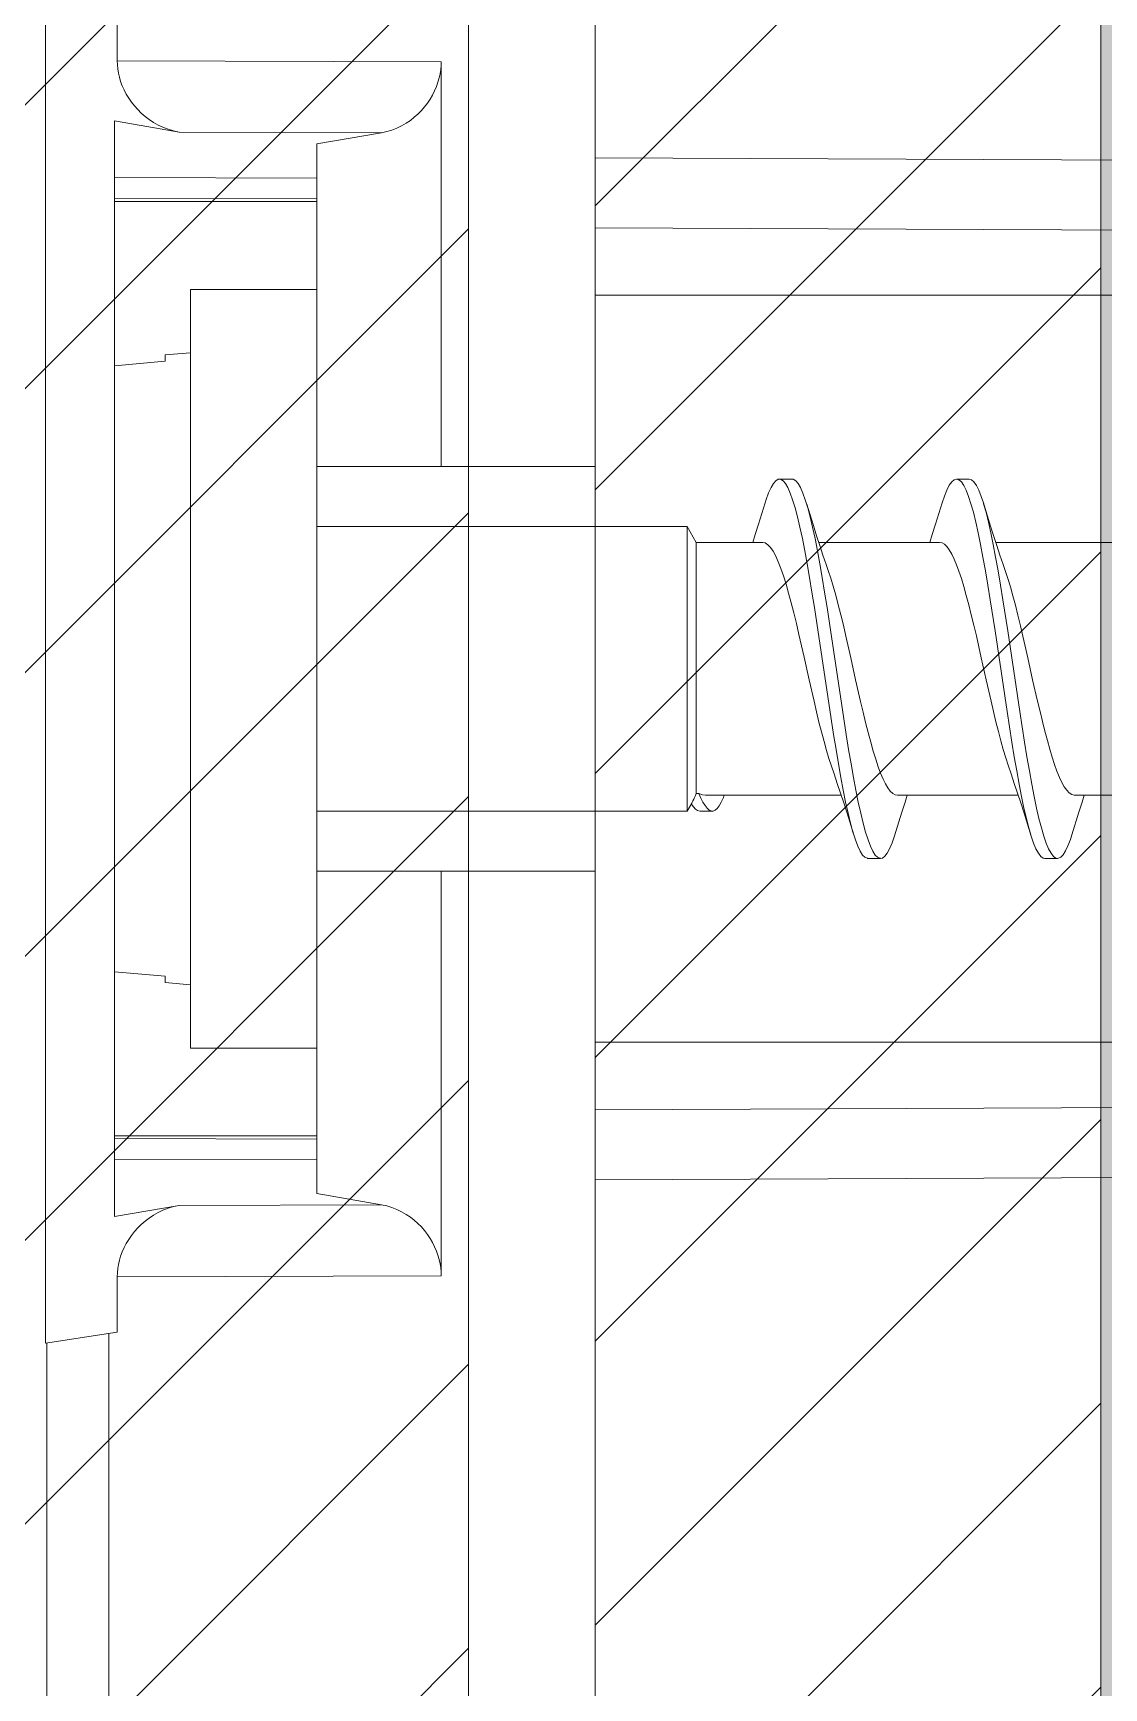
# Model space of a CAD drawing. Header units: millimetres. Extents: x -853320 to 19484, y -510814 to 9708.
# Drawn here: x 4832.42 to 4840.89, y 7565.75 to 7578.84 of the extents above; entities that cross this region are included whole.
import ezdxf

# ---------------------------------------------------------------- set-up
doc = ezdxf.new("R2010")
doc.units = ezdxf.units.MM
for name, color, linetype, lineweight in [('F_DIBOND_soffitto_cassone', 7, 'Continuous', 5), ('F_ELETTRICO', 22, 'Continuous', 5), ('F_MINERAL WALL', 6, 'Continuous', 5), ('F_PARETE_nuove', 5, 'Continuous', 5), ('F_TUBOLARE sez.40x40', 7, 'Continuous', 5)]:
    doc.layers.add(name, color=color, linetype=linetype, lineweight=lineweight)

# ---------------------------------------------------------------- blocks, each defined once
blk = doc.blocks.new('SCATOLA INCASSO_1 P_sezione e pianta')
at = {"layer": 'F_ELETTRICO'}
for p, q in [((55433.017, -13689.463), (55433.017, -13678.793)), ((55433.585, -13679.318), (55433.585, -13678.881)), ((55436.147, -13679.326), (55433.585, -13679.318)), ((55436.147, -13679.326), (55436.147, -13682.528)), ((55433.564, -13688.461), (55433.564, -13679.795)), ((55434.074, -13679.883), (55433.564, -13679.795)), ((55435.674, -13679.888), (55434.074, -13679.883)), ((55435.164, -13679.977), (55435.674, -13679.888)), ((55435.164, -13688.279), (55435.164, -13679.977)), ((55437.364, -13682.528), (55437.364, -13680.087)), ((55461.486, -13680.195), (55437.364, -13680.087)), ((55433.564, -13680.243), (55435.164, -13680.248)), ((55433.564, -13680.412), (55435.164, -13680.407)), ((55435.164, -13680.433), (55433.564, -13680.433)), ((55461.477, -13680.747), (55437.364, -13680.639)), ((55434.164, -13687.128), (55434.164, -13681.128)), ((55434.164, -13681.128), (55435.164, -13681.128)), ((55462.472, -13681.173), (55437.364, -13681.173)), ((55433.964, -13681.696), (55433.564, -13681.732)), ((55433.964, -13681.645), (55434.164, -13681.628)), ((55433.964, -13681.645), (55433.964, -13681.696)), ((55437.364, -13682.528), (55435.164, -13682.528)), ((55437.364, -13683.003), (55437.364, -13682.528)), ((55438.921, -13682.628), (55438.821, -13682.628)), ((55440.321, -13682.628), (55440.221, -13682.628)), ((55438.907, -13682.738), (55438.926, -13682.791)), ((55440.298, -13682.716), (55440.317, -13682.764)), ((55440.489, -13682.992), (55440.434, -13682.816)), ((55435.164, -13683.003), (55438.092, -13683.003)), ((55438.092, -13685.253), (55438.092, -13683.003)), ((55438.092, -13683.003), (55438.164, -13683.128)), ((55438.164, -13683.128), (55438.164, -13685.115)), ((55438.164, -13683.128), (55438.687, -13683.128)), ((55439.132, -13683.128), (55440.087, -13683.128)), ((55440.532, -13683.128), (55441.487, -13683.128)), ((55439.098, -13683.642), (55439.136, -13683.89)), ((55439.198, -13683.642), (55439.236, -13683.89)), ((55440.488, -13683.583), (55440.527, -13683.829)), ((55440.588, -13683.583), (55440.627, -13683.829)), ((55440.527, -13683.829), (55440.622, -13684.465)), ((55440.627, -13683.829), (55440.722, -13684.465)), ((55438.976, -13683.856), (55439.017, -13684.036)), ((55439.136, -13683.89), (55439.212, -13684.401)), ((55439.236, -13683.89), (55439.312, -13684.401)), ((55440.786, -13684.042), (55440.747, -13683.871)), ((55439.463, -13684.386), (55439.424, -13684.214)), ((55440.457, -13684.214), (55440.495, -13684.384)), ((55439.212, -13684.401), (55439.25, -13684.648)), ((55439.312, -13684.401), (55439.35, -13684.648)), ((55440.622, -13684.465), (55440.66, -13684.709)), ((55440.722, -13684.465), (55440.76, -13684.709)), ((55438.185, -13685.115), (55438.164, -13685.115)), ((55438.185, -13685.115), (55438.201, -13685.151)), ((55438.238, -13685.128), (55439.31, -13685.128)), ((55439.755, -13685.128), (55440.71, -13685.128)), ((55441.155, -13685.128), (55442.11, -13685.128)), ((55435.164, -13685.253), (55438.092, -13685.253)), ((55437.364, -13685.728), (55437.364, -13685.253)), ((55438.092, -13685.253), (55438.128, -13685.19)), ((55438.124, -13685.196), (55438.141, -13685.22)), ((55438.141, -13685.22), (55438.158, -13685.238)), ((55438.158, -13685.238), (55438.174, -13685.25)), ((55438.174, -13685.25), (55438.192, -13685.254)), ((55438.192, -13685.254), (55438.292, -13685.254)), ((55439.356, -13685.27), (55439.409, -13685.44)), ((55440.756, -13685.27), (55440.812, -13685.452)), ((55439.522, -13685.48), (55439.541, -13685.531)), ((55440.912, -13685.452), (55440.931, -13685.507)), ((55439.521, -13685.628), (55439.621, -13685.628)), ((55440.921, -13685.628), (55441.021, -13685.628)), ((55437.364, -13685.728), (55435.164, -13685.728)), ((55436.147, -13685.728), (55436.147, -13688.93)), ((55437.364, -13688.169), (55437.364, -13685.728)), ((55433.564, -13686.524), (55433.964, -13686.559)), ((55433.964, -13686.559), (55433.964, -13686.61)), ((55433.964, -13686.61), (55434.164, -13686.628)), ((55468.094, -13687.082), (55437.364, -13687.082)), ((55434.164, -13687.128), (55435.164, -13687.128)), ((55437.364, -13687.617), (55468.094, -13687.489)), ((55435.164, -13687.822), (55433.564, -13687.822)), ((55433.564, -13687.844), (55435.164, -13687.849)), ((55433.564, -13688.012), (55435.164, -13688.008)), ((55437.364, -13688.169), (55468.094, -13688.041)), ((55435.674, -13688.367), (55435.164, -13688.279)), ((55433.564, -13688.461), (55434.074, -13688.372)), ((55434.074, -13688.372), (55435.674, -13688.367)), ((55433.585, -13688.937), (55436.147, -13688.93)), ((55433.585, -13689.374), (55433.585, -13688.937)), ((55433.585, -13689.374), (55433.017, -13689.463)), ((55433.029, -13706.789), (55433.029, -13689.463)), ((55433.518, -13706.503), (55433.518, -13689.385))]:
    blk.add_line(p, q, dxfattribs=at)
for points in [[(55434.074, -13679.883), (55434.03, -13679.873), (55433.987, -13679.86), (55433.946, -13679.845), (55433.908, -13679.827), (55433.871, -13679.806), (55433.837, -13679.783), (55433.805, -13679.759), (55433.775, -13679.733), (55433.747, -13679.705), (55433.721, -13679.676), (55433.697, -13679.646), (55433.676, -13679.615), (55433.656, -13679.583), (55433.639, -13679.55), (55433.625, -13679.516), (55433.612, -13679.483), (55433.602, -13679.449), (55433.595, -13679.416), (55433.589, -13679.383), (55433.586, -13679.351), (55433.585, -13679.318)], [(55436.147, -13679.326), (55436.146, -13679.357), (55436.143, -13679.389), (55436.138, -13679.421), (55436.131, -13679.455), (55436.121, -13679.489), (55436.109, -13679.522), (55436.095, -13679.556), (55436.078, -13679.59), (55436.059, -13679.622), (55436.038, -13679.653), (55436.015, -13679.683), (55435.99, -13679.712), (55435.963, -13679.74), (55435.934, -13679.766), (55435.903, -13679.79), (55435.869, -13679.813), (55435.833, -13679.834), (55435.796, -13679.852), (55435.757, -13679.867), (55435.716, -13679.879), (55435.674, -13679.888)], [(55438.709, -13682.816), (55438.717, -13682.79), (55438.736, -13682.737), (55438.755, -13682.694), (55438.774, -13682.662), (55438.793, -13682.64), (55438.812, -13682.629), (55438.821, -13682.628)], [(55438.821, -13682.628), (55438.831, -13682.629), (55438.85, -13682.64), (55438.869, -13682.662), (55438.888, -13682.695), (55438.907, -13682.738)], [(55438.921, -13682.628), (55438.931, -13682.629), (55438.95, -13682.64), (55438.969, -13682.662), (55438.988, -13682.695), (55439.007, -13682.738), (55439.026, -13682.791), (55439.034, -13682.816)], [(55440.109, -13682.816), (55440.127, -13682.762), (55440.146, -13682.714), (55440.165, -13682.676), (55440.184, -13682.649), (55440.203, -13682.633), (55440.221, -13682.628)], [(55440.221, -13682.628), (55440.241, -13682.634), (55440.26, -13682.65), (55440.279, -13682.678), (55440.298, -13682.716)], [(55440.321, -13682.628), (55440.341, -13682.634), (55440.36, -13682.65), (55440.379, -13682.678), (55440.398, -13682.716), (55440.417, -13682.764), (55440.434, -13682.816)], [(55438.926, -13682.791), (55438.945, -13682.854), (55438.964, -13682.927)], [(55440.317, -13682.764), (55440.336, -13682.822), (55440.355, -13682.89), (55440.374, -13682.967), (55440.393, -13683.053), (55440.412, -13683.146)], [(55438.709, -13682.816), (55438.656, -13682.985), (55438.63, -13683.066), (55438.61, -13683.128)], [(55438.964, -13682.927), (55438.983, -13683.008), (55439.003, -13683.097)], [(55439.09, -13682.995), (55439.037, -13682.826), (55439.034, -13682.816)], [(55439.034, -13682.816), (55439.045, -13682.854), (55439.064, -13682.927), (55439.083, -13683.008), (55439.103, -13683.097)], [(55440.109, -13682.816), (55440.056, -13682.985), (55440.03, -13683.066), (55440.01, -13683.128)], [(55440.434, -13682.816), (55440.436, -13682.822), (55440.455, -13682.89), (55440.474, -13682.967), (55440.493, -13683.053), (55440.512, -13683.146)], [(55439.21, -13683.359), (55439.19, -13683.303), (55439.165, -13683.228), (55439.14, -13683.153), (55439.115, -13683.076), (55439.09, -13682.995)], [(55440.61, -13683.359), (55440.591, -13683.303), (55440.565, -13683.229), (55440.54, -13683.152), (55440.515, -13683.073), (55440.489, -13682.992)], [(55438.687, -13683.128), (55438.69, -13683.128), (55438.71, -13683.133), (55438.731, -13683.147), (55438.751, -13683.168), (55438.771, -13683.198), (55438.792, -13683.236), (55438.812, -13683.281), (55438.833, -13683.334), (55438.853, -13683.393), (55438.874, -13683.458), (55438.894, -13683.529), (55438.915, -13683.605), (55438.935, -13683.685), (55438.956, -13683.769), (55438.976, -13683.856)], [(55439.003, -13683.097), (55439.022, -13683.194), (55439.041, -13683.298), (55439.06, -13683.407), (55439.079, -13683.522), (55439.098, -13683.642)], [(55439.103, -13683.097), (55439.122, -13683.194), (55439.141, -13683.298), (55439.16, -13683.407), (55439.179, -13683.522), (55439.198, -13683.642)], [(55440.087, -13683.128), (55440.108, -13683.132), (55440.127, -13683.143), (55440.146, -13683.162), (55440.165, -13683.188), (55440.184, -13683.221), (55440.203, -13683.26), (55440.222, -13683.305), (55440.241, -13683.357), (55440.26, -13683.414), (55440.28, -13683.478), (55440.299, -13683.547), (55440.319, -13683.621), (55440.339, -13683.7), (55440.359, -13683.783), (55440.379, -13683.868)], [(55440.412, -13683.146), (55440.431, -13683.246), (55440.45, -13683.353), (55440.469, -13683.466), (55440.488, -13683.583)], [(55440.512, -13683.146), (55440.531, -13683.246), (55440.55, -13683.353), (55440.569, -13683.466), (55440.588, -13683.583)], [(55439.347, -13683.869), (55439.327, -13683.784), (55439.307, -13683.701), (55439.287, -13683.621), (55439.267, -13683.546), (55439.247, -13683.475), (55439.227, -13683.41), (55439.21, -13683.359)], [(55440.747, -13683.871), (55440.728, -13683.787), (55440.708, -13683.705), (55440.688, -13683.626), (55440.668, -13683.551), (55440.648, -13683.48), (55440.628, -13683.414), (55440.61, -13683.359)], [(55439.424, -13684.214), (55439.386, -13684.042), (55439.347, -13683.869)], [(55440.379, -13683.868), (55440.418, -13684.041), (55440.457, -13684.214)], [(55439.017, -13684.036), (55439.057, -13684.214), (55439.095, -13684.384)], [(55440.863, -13684.383), (55440.824, -13684.214), (55440.786, -13684.042)], [(55439.095, -13684.384), (55439.115, -13684.468), (55439.134, -13684.549), (55439.154, -13684.627), (55439.174, -13684.702), (55439.194, -13684.773), (55439.213, -13684.838), (55439.233, -13684.897)], [(55439.755, -13685.128), (55439.737, -13685.124), (55439.718, -13685.114), (55439.698, -13685.095), (55439.679, -13685.07), (55439.66, -13685.038), (55439.641, -13685), (55439.622, -13684.954), (55439.603, -13684.903), (55439.583, -13684.844), (55439.563, -13684.78), (55439.543, -13684.709), (55439.523, -13684.633), (55439.503, -13684.554), (55439.483, -13684.471), (55439.463, -13684.386)], [(55440.495, -13684.384), (55440.514, -13684.467), (55440.534, -13684.547), (55440.553, -13684.624), (55440.572, -13684.697), (55440.592, -13684.767), (55440.611, -13684.831), (55440.631, -13684.89)], [(55441.155, -13685.128), (55441.153, -13685.128), (55441.133, -13685.123), (55441.113, -13685.11), (55441.093, -13685.089), (55441.074, -13685.061), (55441.055, -13685.027), (55441.035, -13684.987), (55441.016, -13684.939), (55440.997, -13684.886), (55440.978, -13684.827), (55440.959, -13684.763), (55440.94, -13684.694), (55440.92, -13684.622), (55440.901, -13684.545), (55440.882, -13684.465), (55440.863, -13684.383)], [(55439.25, -13684.648), (55439.269, -13684.766), (55439.288, -13684.879), (55439.307, -13684.988), (55439.326, -13685.089)], [(55439.35, -13684.648), (55439.369, -13684.766), (55439.388, -13684.879), (55439.407, -13684.988), (55439.426, -13685.089)], [(55440.66, -13684.709), (55440.679, -13684.825), (55440.698, -13684.936), (55440.717, -13685.041), (55440.736, -13685.139)], [(55440.76, -13684.709), (55440.779, -13684.825), (55440.798, -13684.936), (55440.817, -13685.041), (55440.836, -13685.139)], [(55440.631, -13684.89), (55440.654, -13684.96), (55440.679, -13685.034), (55440.705, -13685.111), (55440.73, -13685.189), (55440.756, -13685.27)], [(55439.233, -13684.897), (55439.254, -13684.96), (55439.279, -13685.034), (55439.305, -13685.111), (55439.33, -13685.189), (55439.356, -13685.27)], [(55438.164, -13685.115), (55438.157, -13685.13), (55438.151, -13685.145), (55438.144, -13685.159), (55438.138, -13685.172), (55438.131, -13685.184), (55438.128, -13685.19)], [(55438.238, -13685.128), (55438.214, -13685.125), (55438.185, -13685.115)], [(55438.201, -13685.151), (55438.217, -13685.183), (55438.233, -13685.21), (55438.249, -13685.23), (55438.265, -13685.245), (55438.281, -13685.252), (55438.292, -13685.254)], [(55438.292, -13685.254), (55438.297, -13685.253), (55438.313, -13685.247), (55438.329, -13685.233), (55438.346, -13685.212), (55438.362, -13685.183), (55438.378, -13685.146), (55438.385, -13685.126)], [(55439.326, -13685.089), (55439.345, -13685.184), (55439.364, -13685.271), (55439.384, -13685.35), (55439.403, -13685.42), (55439.409, -13685.44)], [(55439.426, -13685.089), (55439.445, -13685.184), (55439.464, -13685.271), (55439.484, -13685.35), (55439.503, -13685.42), (55439.522, -13685.48)], [(55439.731, -13685.449), (55439.789, -13685.263), (55439.815, -13685.182), (55439.832, -13685.128)], [(55440.736, -13685.139), (55440.755, -13685.23), (55440.774, -13685.313), (55440.793, -13685.387), (55440.809, -13685.44)], [(55440.836, -13685.139), (55440.855, -13685.23), (55440.874, -13685.313), (55440.893, -13685.387), (55440.912, -13685.452)], [(55441.134, -13685.44), (55441.189, -13685.263), (55441.215, -13685.182), (55441.232, -13685.128)], [(55439.409, -13685.44), (55439.422, -13685.48), (55439.441, -13685.531), (55439.46, -13685.571), (55439.479, -13685.601), (55439.498, -13685.619), (55439.517, -13685.627), (55439.521, -13685.628)], [(55439.541, -13685.531), (55439.56, -13685.571), (55439.579, -13685.601), (55439.598, -13685.619), (55439.617, -13685.627), (55439.621, -13685.628)], [(55439.621, -13685.628), (55439.636, -13685.625), (55439.655, -13685.611), (55439.674, -13685.586), (55439.693, -13685.551), (55439.712, -13685.505), (55439.731, -13685.449)], [(55440.812, -13685.452), (55440.831, -13685.507), (55440.85, -13685.553), (55440.869, -13685.587), (55440.889, -13685.612), (55440.908, -13685.625), (55440.921, -13685.628)], [(55440.931, -13685.507), (55440.95, -13685.553), (55440.969, -13685.587), (55440.989, -13685.612), (55441.008, -13685.625), (55441.021, -13685.628)], [(55441.021, -13685.628), (55441.027, -13685.627), (55441.046, -13685.619), (55441.065, -13685.599), (55441.084, -13685.569), (55441.103, -13685.528), (55441.122, -13685.477), (55441.134, -13685.44)], [(55433.585, -13688.937), (55433.586, -13688.905), (55433.589, -13688.872), (55433.595, -13688.839), (55433.602, -13688.806), (55433.612, -13688.773), (55433.625, -13688.739), (55433.639, -13688.706), (55433.656, -13688.673), (55433.676, -13688.641), (55433.697, -13688.61), (55433.721, -13688.579), (55433.747, -13688.55), (55433.775, -13688.523), (55433.805, -13688.497), (55433.837, -13688.472), (55433.871, -13688.45), (55433.908, -13688.429), (55433.946, -13688.41), (55433.987, -13688.395), (55434.03, -13688.382), (55434.074, -13688.372)], [(55435.674, -13688.367), (55435.716, -13688.377), (55435.757, -13688.389), (55435.796, -13688.404), (55435.833, -13688.422), (55435.869, -13688.443), (55435.903, -13688.465), (55435.934, -13688.49), (55435.963, -13688.516), (55435.99, -13688.543), (55436.015, -13688.572), (55436.038, -13688.602), (55436.059, -13688.633), (55436.078, -13688.666), (55436.095, -13688.7), (55436.109, -13688.733), (55436.121, -13688.767), (55436.131, -13688.801), (55436.138, -13688.834), (55436.143, -13688.867), (55436.146, -13688.898), (55436.147, -13688.93)]]:
    blk.add_lwpolyline(points, dxfattribs=at)
blk = doc.blocks.new('BAGNO_camera doppia_rev.01_pianta')
at = {"layer": 'F_DIBOND_soffitto_cassone'}
h = blk.add_hatch(dxfattribs=at)
h.set_pattern_fill('ANSI31', color=1, scale=0.5)
h.set_pattern_definition([(45, (-13243.481, -665), (-1.122532015, 1.122532015), [])])
h.paths.add_polyline_path([(18734.638, 22995.66), (18738.638, 22995.66), (18738.638, 22475.66), (18734.638, 22475.66)])
at = {"layer": 'F_MINERAL WALL'}
h = blk.add_hatch(dxfattribs=at)
h.set_pattern_fill('ANSI31', color=256, scale=0.5)
h.set_pattern_definition([(45, (0, -20), (-1.122532015, 1.122532015), [])])
h.paths.add_polyline_path([(18729.638, 22995.66), (18733.638, 22995.66), (18733.638, 22475.66), (18729.638, 22475.66)])
at = {"layer": 'F_TUBOLARE sez.40x40', "true_color": 0x636466}
h = blk.add_hatch(color=251, dxfattribs=at)
h.dxf.hatch_style = 1
h.paths.add_polyline_path([(18738.638, 22475.66), (18778.638, 22475.66), (18778.638, 22995.66), (18738.638, 22995.66)])
h.paths.add_polyline_path([(18740.138, 22475.66), (18777.138, 22475.66), (18777.138, 22995.66), (18740.138, 22995.66)], flags=17)
at = {"layer": 'F_DIBOND_soffitto_cassone', "color": 1}
blk.add_lwpolyline([(18734.638, 22995.66), (18738.638, 22995.66), (18738.638, 22475.66), (18734.638, 22475.66)], close=True, dxfattribs=at)
at = {"layer": 'F_MINERAL WALL'}
blk.add_lwpolyline([(18729.638, 22995.66), (18733.638, 22995.66), (18733.638, 22475.66), (18729.638, 22475.66)], close=True, dxfattribs=at)
at = {"layer": 'F_TUBOLARE sez.40x40'}
blk.add_lwpolyline([(18738.638, 22475.66), (18778.638, 22475.66), (18778.638, 22995.66), (18738.638, 22995.66)], close=True, dxfattribs=at)
at = {"layer": 'F_DIBOND_soffitto_cassone', "color": 1}
blk.add_blockref('SCATOLA INCASSO_1 P_sezione e pianta', (-36702.726, 36369.788), dxfattribs=at)

msp = doc.modelspace()

# ---------------------------------------------------------------- block references
at = {"layer": 'F_PARETE_nuove'}
msp.add_blockref('BAGNO_camera doppia_rev.01_pianta', (-13897.772, -15111.845), dxfattribs=at)

doc.saveas('drawing.dxf')
